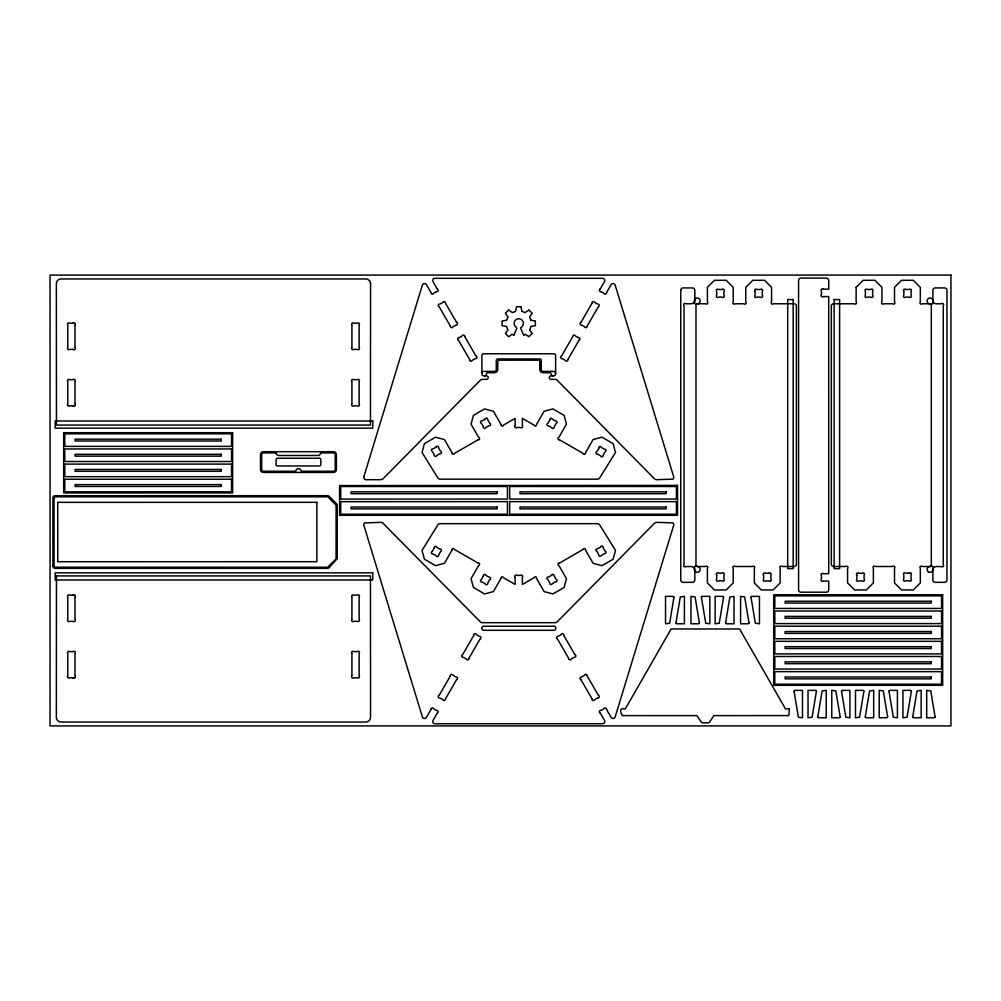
<?xml version="1.0" encoding="UTF-8"?>
<svg xmlns="http://www.w3.org/2000/svg" width="1001" height="1001" viewBox="0 0 1001 1001"><rect width="100%" height="100%" fill="white"/><g stroke="black" fill="none" stroke-linecap="round" stroke-linejoin="round"><path stroke-width="1.5" d="M67.768 403.816L67.768 381.719M67.768 347.347L67.768 325.25M74.987 403.816L75 381.719M74.987 347.347L74.987 325.25M351.914 675.75L351.914 653.653M351.914 619.281L351.914 597.184M359.134 675.75L359.134 653.653M359.134 619.281L359.134 597.184M515.127 577.414L515.127 584.446L503.465 577.727A1.264 1.264 0 0 0 500.975 578.052M522.347 577.414L522.347 584.459L534.059 577.727A1.264 1.264 0 0 1 536.549 578.052M535.372 325.463L535.372 321.258M515.653 311.148L516.441 306.932M694.519 300.037L694.419 300.45A3.341 3.341 0 0 1 691.078 303.778L685.835 303.791A1.264 1.264 0 0 0 684.033 303.791A1.264 1.264 0 0 0 684.033 305.58L684.033 564.727A1.264 1.264 0 0 0 684.033 566.516A1.264 1.264 0 0 0 685.835 566.516L691.078 566.528A3.341 3.341 0 0 1 694.431 569.857L694.519 570.27M363.876 476.664L422.372 285.11A2.215 2.215 0 0 1 426.413 284.647L430.93 292.467M529.742 329.729L530.98 326.626M513.988 335.06L516.929 327.953M506.644 320.082L507.895 317.154M561.636 355.893L572.685 336.749M580.968 322.36L592.016 303.228M600.337 288.851L604.504 281.644A2.215 2.215 0 0 0 602.589 278.316L434.935 278.316A2.215 2.215 0 0 0 433.02 281.644L437.187 288.851M452.002 550.112L444.406 563.3L435.585 565.665L424.411 559.209L422.047 550.4L437.725 525.075A2.953 2.953 0 0 1 440.24 523.673L597.297 523.673A2.953 2.953 0 0 1 599.812 525.075L615.477 550.412L613.112 559.221L601.926 565.665L593.118 563.3L585.51 550.125M567.892 359.497L578.941 340.365M587.224 325.976L598.273 306.844M606.593 292.467L611.111 284.647A2.215 2.215 0 0 1 615.152 285.11L673.648 476.664A2.352 2.352 0 0 1 673.435 478.516A2.227 2.227 0 0 1 672.922 479.141L656.931 479.692A3.704 3.704 0 0 1 654.291 478.591L557.232 380.255A2.953 2.953 0 0 0 555.13 379.379L551.088 379.379A1.777 1.777 0 0 1 549.311 377.59A1.777 1.777 0 0 1 551.088 375.813L553.766 375.813A1.852 1.852 0 0 0 555.618 373.974L555.618 355.618A1.852 1.852 0 0 0 553.766 353.778L483.758 353.778A1.852 1.852 0 0 0 481.906 355.618L481.906 373.974A1.852 1.852 0 0 0 483.758 375.813L486.436 375.813A1.777 1.777 0 0 1 488.213 377.59A1.777 1.777 0 0 1 486.436 379.379L482.394 379.379A2.953 2.953 0 0 0 480.292 380.255L383.233 478.591A3.704 3.704 0 0 1 380.593 479.692L366.541 479.692M536.498 424.462L544.106 411.286L552.927 408.921L564.101 415.365L566.466 424.174L558.858 437.362A1.264 1.264 0 0 0 559.196 439.852M501.013 578.39L493.418 591.566L484.597 593.931L473.423 587.474L471.058 578.666L478.653 565.49A1.264 1.264 0 0 0 478.328 563M430.93 709.584L426.426 717.404A2.215 2.215 0 0 1 422.384 716.941L363.876 525.4A2.352 2.352 0 0 1 364.089 523.536A2.227 2.227 0 0 1 364.602 522.922L380.593 522.359A3.704 3.704 0 0 1 383.233 523.46L480.292 621.796A2.953 2.953 0 0 0 482.394 622.685L555.13 622.685A2.953 2.953 0 0 0 557.232 621.796L654.291 523.46A3.704 3.704 0 0 1 656.931 522.359L672.922 522.922A2.227 2.227 0 0 1 673.298 523.31A2.352 2.352 0 0 1 673.648 525.4L615.165 716.941A2.215 2.215 0 0 1 611.123 717.404L606.606 709.584M439.239 695.22L450.275 676.075M462.7 654.579L473.748 635.435M585.51 452.727L593.118 439.539L601.926 437.174L613.112 443.631L615.477 452.439L599.812 477.765A2.953 2.953 0 0 1 597.297 479.166L440.24 479.179A2.953 2.953 0 0 1 437.725 477.777L422.047 452.452L424.411 443.631L435.585 437.187L444.406 439.552L452.002 452.727M437.199 713.2L433.033 720.42A2.215 2.215 0 0 0 434.947 723.748L602.589 723.748A2.215 2.215 0 0 0 604.516 720.42L600.35 713.2M445.495 698.836L456.544 679.692M468.956 658.183L480.005 639.051M529.642 316.842L532.019 313.376M505.505 333.346L507.757 330.055M505.53 313.1L508.495 310.122M529.029 336.599L531.994 333.621M525.212 312.525L528.741 310.097M508.783 336.624L512.011 334.397M436.449 291.604L433.683 293.205A1.414 1.414 0 0 1 430.93 292.78M459.321 337.612L462.087 336.011A1.414 1.414 0 0 1 464.827 336.449M478.003 439.802L454.454 453.39A1.264 1.264 0 0 1 451.964 453.053M559.521 563.05L583.07 549.461A1.264 1.264 0 0 1 585.56 549.799M597.547 697.972L594.782 699.574A1.414 1.414 0 0 1 592.029 699.136M523.773 335.147L525.2 334.384M512.625 312.537L515.452 311.386M698.248 303.666L697.822 303.778A1.852 1.852 0 0 0 695.983 305.618L695.983 564.689A1.852 1.852 0 0 0 697.822 566.528L698.248 566.641A2.89 2.89 0 0 1 699.586 571.133L698.986 571.746A2.89 2.89 0 0 1 694.544 570.257M502.327 321.046L506.406 320.282M531.218 326.414L535.197 325.675M823.473 289.164L828.728 289.164L828.728 280.43A2.352 2.352 0 0 0 826.376 278.078L800.913 278.078A2.352 2.352 0 0 0 798.573 280.43L798.573 589.914A2.352 2.352 0 0 0 800.913 592.192L826.376 592.192A2.352 2.352 0 0 0 828.728 589.914L828.728 581.106L823.473 581.106M823.448 296.559L828.715 296.559L828.728 573.711L823.46 573.711M516.666 306.744L520.858 306.744M72.973 323.235L69.782 323.235A1.414 1.414 0 0 0 67.618 324.987M72.973 349.362L69.782 349.362A1.414 1.414 0 0 1 67.618 347.61M72.985 405.83L69.782 405.83A1.414 1.414 0 0 1 67.618 404.091M72.985 595.17L69.782 595.17A1.414 1.414 0 0 0 67.618 596.909M72.973 651.638L69.782 651.638A1.414 1.414 0 0 0 67.618 653.39M72.973 677.765L69.782 677.765A1.414 1.414 0 0 1 67.618 676.013M531.118 320.282L535.197 321.046M502.327 325.675L506.306 326.414M522.072 311.386L524.899 312.537M512.324 334.384L513.751 335.147M601.075 291.604L603.841 293.205A1.414 1.414 0 0 0 606.593 292.78M578.203 337.612L575.437 336.011A1.414 1.414 0 0 0 572.685 336.449M559.521 439.802L583.07 453.378A1.264 1.264 0 0 0 585.56 453.053M478.003 563.037L454.454 549.461A1.264 1.264 0 0 0 451.964 549.787M508.783 310.097L512.299 312.525M525.512 334.397L528.741 336.624M928.302 571.746L927.689 571.146A2.89 2.89 0 0 1 929.066 566.666L929.466 566.541A1.852 1.852 0 0 0 931.318 564.689L931.318 305.63A1.852 1.852 0 0 0 929.466 303.778L929.053 303.678A2.89 2.89 0 0 1 927.702 299.174L928.302 298.573A2.89 2.89 0 0 1 932.769 300.05L932.869 300.463A3.341 3.341 0 0 0 936.223 303.791L941.466 303.791A1.264 1.264 0 0 1 943.255 303.791A1.264 1.264 0 0 1 943.255 305.593L943.255 564.727A1.264 1.264 0 0 1 943.255 566.528A1.264 1.264 0 0 1 941.466 566.528L936.223 566.528A3.341 3.341 0 0 0 932.857 569.857L932.769 570.282A2.89 2.89 0 0 1 928.315 571.746M529.029 310.122L531.994 313.1M505.53 333.621L508.495 336.599M529.767 330.055L532.019 333.346M505.505 313.376L507.882 316.842M445.508 303.228L456.556 322.36M464.839 336.749L475.888 355.893M439.251 306.844L450.3 325.976M458.583 340.365L469.632 359.497M501.013 424.462L493.418 411.286L484.597 408.921L473.423 415.365L471.058 424.186L478.653 437.362A1.264 1.264 0 0 1 478.328 439.852M536.498 578.39L544.106 591.566L552.927 593.931L564.101 587.487L566.466 578.666L558.858 565.49A1.264 1.264 0 0 1 559.196 563M563.776 635.435L574.824 654.579M587.237 676.075L598.285 695.22M557.519 639.051L568.568 658.183M580.98 679.692L592.029 698.836M529.629 317.154L530.88 320.082M520.595 327.953L523.536 335.06M506.544 326.626L507.782 329.729M521.083 306.932L521.859 311.148M522.347 425.438L522.347 418.38L534.059 425.125A1.264 1.264 0 0 0 536.549 424.787M515.127 425.438L515.127 418.393L503.465 425.125A1.264 1.264 0 0 1 500.975 424.787M52.94 566.153L52.915 497.91A2.215 2.215 0 0 1 55.143 495.695L327.552 495.683A2.215 2.215 0 0 1 329.129 496.333L336.549 503.766A2.215 2.215 0 0 1 337.199 505.33L337.199 558.708L329.129 567.705A2.215 2.215 0 0 1 327.565 568.355L55.18 568.368A2.252 2.252 0 0 1 52.953 566.153M502.152 321.258L502.152 325.463M359.134 325.25L359.134 347.347M359.134 381.719L359.134 403.816M351.914 325.25L351.914 347.347M351.914 381.719L351.914 403.816M74.987 597.184L75 619.281M74.987 653.653L74.987 675.75M67.768 597.184L67.768 619.281M67.768 653.653L67.768 675.75M351.764 324.987A1.414 1.414 0 0 1 353.941 323.21L357.119 323.235A1.414 1.414 0 0 1 359.284 324.987M359.284 347.61A1.414 1.414 0 0 1 357.107 349.374L353.929 349.362A1.414 1.414 0 0 1 351.764 347.61M351.764 381.456A1.414 1.414 0 0 1 353.941 379.692L357.119 379.704A1.414 1.414 0 0 1 359.284 381.456M359.284 404.091A1.414 1.414 0 0 1 357.107 405.855L353.929 405.83A1.414 1.414 0 0 1 351.764 404.091M75.15 381.456A1.414 1.414 0 0 0 72.96 379.692L69.782 379.704A1.414 1.414 0 0 0 67.618 381.456M75.15 404.091A1.414 1.414 0 0 1 72.96 405.855M72.96 323.21A1.414 1.414 0 0 1 75.15 324.987M75.15 347.61A1.414 1.414 0 0 1 72.96 349.374M351.764 676.013A1.414 1.414 0 0 0 353.941 677.79L357.119 677.765A1.414 1.414 0 0 0 359.284 676.013M359.284 653.39A1.414 1.414 0 0 0 357.107 651.626L353.929 651.638A1.414 1.414 0 0 0 351.764 653.39M351.764 619.544A1.414 1.414 0 0 0 353.941 621.308L357.119 621.296A1.414 1.414 0 0 0 359.284 619.544M359.284 596.909A1.414 1.414 0 0 0 357.107 595.145L353.929 595.17A1.414 1.414 0 0 0 351.764 596.909M75.15 619.544A1.414 1.414 0 0 1 72.96 621.308L69.782 621.296A1.414 1.414 0 0 1 67.618 619.544M72.96 595.145A1.414 1.414 0 0 1 75.15 596.909M75.15 676.013A1.414 1.414 0 0 1 72.96 677.79M72.96 651.626A1.414 1.414 0 0 1 75.15 653.39M598.548 306.694A1.426 1.426 0 0 0 597.534 304.066L594.769 302.49A1.426 1.426 0 0 0 592.016 302.915M580.705 322.51A1.426 1.426 0 0 0 581.719 325.137L584.471 326.714A1.426 1.426 0 0 0 587.237 326.276M575.087 654.729A1.414 1.414 0 0 1 574.086 657.357L571.321 658.921A1.414 1.414 0 0 1 568.568 658.495M563.776 635.135A1.414 1.414 0 0 0 560.998 634.697L558.258 636.298A1.414 1.414 0 0 0 557.257 638.901M438.976 306.681A1.414 1.414 0 0 1 439.99 304.066L442.755 302.49A1.414 1.414 0 0 1 445.495 302.915M456.819 322.522A1.414 1.414 0 0 1 455.805 325.137L453.053 326.714A1.414 1.414 0 0 1 450.3 326.276M458.32 340.202A1.414 1.414 0 0 1 459.321 337.587M476.151 356.043A1.414 1.414 0 0 1 475.137 358.671L472.384 360.235A1.414 1.414 0 0 1 469.632 359.809M438.976 695.37A1.414 1.414 0 0 0 439.977 697.997L442.742 699.574A1.414 1.414 0 0 0 445.495 699.136M450.287 675.775A1.414 1.414 0 0 1 453.065 675.337L455.805 676.939A1.414 1.414 0 0 1 456.806 679.541M578.203 337.587A1.414 1.414 0 0 1 579.204 340.202M561.373 356.043A1.414 1.414 0 0 0 562.374 358.671L565.14 360.235A1.414 1.414 0 0 0 567.892 359.809M598.548 695.37A1.414 1.414 0 0 1 597.547 697.997M587.237 675.775A1.414 1.414 0 0 0 584.459 675.337L581.719 676.939A1.414 1.414 0 0 0 580.718 679.541M462.437 654.729A1.414 1.414 0 0 0 463.438 657.357L466.203 658.921A1.414 1.414 0 0 0 468.956 658.495M473.748 635.135A1.414 1.414 0 0 1 476.526 634.697L479.266 636.298A1.414 1.414 0 0 1 480.267 638.901M516.266 327.302A4.642 4.642 0 0 1 515.252 320.345A4.642 4.642 0 0 1 522.272 320.345A4.642 4.642 0 0 1 521.258 327.302M484.497 375.813A1.789 1.789 0 0 0 485.498 375.5L486.036 374.95A1.989 1.989 0 0 0 486.336 373.886L487.249 372.722L494.431 372.71A3.328 3.328 0 0 0 497.76 369.382L497.772 361.086L498.873 360.172L538.851 360.197L539.739 361.086L539.764 369.382A3.328 3.328 0 0 0 543.093 372.71L550.275 372.722L551.188 373.886A1.989 1.989 0 0 0 551.488 374.95L552.026 375.5A1.789 1.789 0 0 0 553.027 375.813M698.235 303.653A2.89 2.89 0 0 0 699.586 299.174L698.986 298.561A2.89 2.89 0 0 0 694.544 300.05M430.943 709.284A1.414 1.414 0 0 1 433.708 708.846L436.461 710.447A1.414 1.414 0 0 1 437.462 713.05M600.087 713.05A1.414 1.414 0 0 1 601.088 710.422L603.853 708.846A1.414 1.414 0 0 1 606.606 709.284M514.977 577.139A1.414 1.414 0 0 1 517.154 575.375L520.332 575.4A1.414 1.414 0 0 1 522.497 577.139M514.977 425.7A1.414 1.414 0 0 0 517.154 427.465L520.332 427.452A1.414 1.414 0 0 0 522.497 425.7M481.906 373.235A1.852 1.852 0 0 1 483.758 371.384L494.431 371.384A1.852 1.852 0 0 0 496.283 369.532L496.283 360.46A1.476 1.476 0 0 1 497.76 358.971L539.764 358.971A1.476 1.476 0 0 1 541.241 360.46L541.241 369.532A1.852 1.852 0 0 0 543.093 371.384L553.766 371.384A1.852 1.852 0 0 1 555.618 373.235M601.075 291.629A1.414 1.414 0 0 1 600.074 289.014M437.45 289.014A1.414 1.414 0 0 1 436.449 291.629M366.228 479.679A2.402 2.402 0 0 1 363.813 476.639M823.197 581.256A1.414 1.414 0 0 1 821.433 579.078L821.446 575.725A1.414 1.414 0 0 1 823.197 573.56M823.172 296.709A1.414 1.414 0 0 1 821.408 294.532L821.433 291.153A1.414 1.414 0 0 1 823.197 289.014M56.456 575.925L56.356 717.392A4.692 4.692 0 0 0 61.048 722.034L365.853 722.034A4.692 4.692 0 0 0 370.545 717.392L370.458 575.925L56.456 575.925M316.879 502.339L316.879 561.711L57.77 561.724L57.72 502.352L316.879 502.339M370.545 283.608L370.458 425.075L56.456 425.075L56.356 283.608A4.692 4.692 0 0 1 61.048 278.966L365.853 278.966A4.692 4.692 0 0 1 370.545 283.608M680.755 290.277L680.755 579.992A2.352 2.352 0 0 0 683.107 582.344L692.492 582.344A2.352 2.352 0 0 0 694.832 579.992L694.832 568.293A1.264 1.264 0 0 1 694.832 566.503A1.264 1.264 0 0 1 696.621 566.503L705.605 566.503A1.264 1.264 0 0 1 707.394 566.503A1.264 1.264 0 0 1 707.394 568.293L707.394 582.932L714.439 589.964L726.175 589.964L733.207 582.932L733.207 568.293A1.264 1.264 0 0 1 733.207 566.503A1.264 1.264 0 0 1 734.997 566.503L752.539 566.503A1.264 1.264 0 0 1 754.329 566.503A1.264 1.264 0 0 1 754.329 568.293L754.329 582.932L761.361 589.964L773.097 589.964L780.142 582.932L780.142 568.293A1.264 1.264 0 0 1 780.142 566.503A1.264 1.264 0 0 1 781.931 566.503L794.156 566.503A2.215 2.215 0 0 0 796.383 564.289L796.383 305.981A2.215 2.215 0 0 0 794.156 303.766L773.373 303.766A1.264 1.264 0 0 1 771.583 303.766A1.264 1.264 0 0 1 771.583 301.964L771.583 287.337L764.539 280.293L752.815 280.293L745.77 287.337L745.77 301.964A1.264 1.264 0 0 1 745.77 303.766A1.264 1.264 0 0 1 743.981 303.766L734.997 303.766A1.264 1.264 0 0 1 733.207 303.766A1.264 1.264 0 0 1 733.207 301.964L733.207 287.337L726.175 280.293L714.439 280.293L707.394 287.337L707.394 301.964A1.264 1.264 0 0 1 707.394 303.766A1.264 1.264 0 0 1 705.605 303.766L696.621 303.766A1.264 1.264 0 0 1 694.832 303.766A1.264 1.264 0 0 1 694.832 301.964L694.832 290.277A2.352 2.352 0 0 0 692.492 287.925L683.107 287.925A2.352 2.352 0 0 0 680.755 290.277M716.678 574.949L716.678 578.978A1.264 1.264 0 0 0 716.678 580.768A1.264 1.264 0 0 0 718.468 580.78L722.109 580.78A1.264 1.264 0 0 0 723.911 580.78A1.264 1.264 0 0 0 723.911 578.978L723.911 574.949A1.264 1.264 0 0 0 723.911 573.16A1.264 1.264 0 0 0 722.109 573.16L718.468 573.16A1.264 1.264 0 0 0 716.678 573.16A1.264 1.264 0 0 0 716.678 574.949M755.079 291.278L755.079 295.32A1.264 1.264 0 0 0 755.079 297.109A1.264 1.264 0 0 0 756.869 297.109L760.51 297.109A1.264 1.264 0 0 0 762.299 297.109A1.264 1.264 0 0 0 762.299 295.32L762.299 291.278A1.264 1.264 0 0 0 762.299 289.489A1.264 1.264 0 0 0 760.51 289.489L756.869 289.489A1.264 1.264 0 0 0 755.079 289.489A1.264 1.264 0 0 0 755.079 291.278M789.364 709.271L788.75 715.59L713.876 715.615L709.859 721.696A2.215 2.215 0 0 1 707.945 722.81L702.89 722.81A2.215 2.215 0 0 1 700.975 721.696L696.959 715.615L622.209 715.602C618.656 708.971 621.283 708.12 625.25 709.033L671.133 628.978L739.601 628.978L785.585 709.033L788.625 708.533L789.364 709.271M834.133 299.562L834.133 568.643L839.614 568.643L839.614 299.562L834.133 299.562M856.13 287.337L856.13 301.964A1.264 1.264 0 0 1 856.13 303.766A1.264 1.264 0 0 1 854.341 303.766L833.558 303.766A2.215 2.215 0 0 0 831.33 305.981L831.33 564.289A2.215 2.215 0 0 0 833.558 566.503L845.782 566.503A1.264 1.264 0 0 1 847.572 566.503A1.264 1.264 0 0 1 847.572 568.293L847.572 582.932L854.616 589.964L866.353 589.964L873.385 582.932L873.385 568.293A1.264 1.264 0 0 1 873.385 566.503A1.264 1.264 0 0 1 875.174 566.503L892.717 566.503A1.264 1.264 0 0 1 894.506 566.503A1.264 1.264 0 0 1 894.506 568.293L894.506 582.932L901.551 589.964L913.275 589.964L920.319 582.932L920.319 568.293A1.264 1.264 0 0 1 920.319 566.503A1.264 1.264 0 0 1 922.109 566.503L931.093 566.503A1.264 1.264 0 0 1 932.882 566.503A1.264 1.264 0 0 1 932.882 568.293L932.882 579.992A2.352 2.352 0 0 0 935.234 582.344L944.619 582.344A2.352 2.352 0 0 0 946.959 579.992L946.959 290.277A2.352 2.352 0 0 0 944.619 287.925L935.234 287.925A2.352 2.352 0 0 0 932.882 290.277L932.882 301.964A1.264 1.264 0 0 1 932.882 303.766A1.264 1.264 0 0 1 931.093 303.766L922.109 303.766A1.264 1.264 0 0 1 920.319 303.766A1.264 1.264 0 0 1 920.319 301.964L920.319 287.337L913.275 280.293L901.551 280.293L894.506 287.337L894.506 301.964A1.264 1.264 0 0 1 894.506 303.766A1.264 1.264 0 0 1 892.717 303.766L883.733 303.766A1.264 1.264 0 0 1 881.944 303.766A1.264 1.264 0 0 1 881.944 301.964L881.944 287.337L874.899 280.293L863.175 280.293L856.13 287.337M856.869 575.087L856.869 579.129A1.264 1.264 0 0 0 856.869 580.918A1.264 1.264 0 0 0 858.658 580.918L862.299 580.918A1.264 1.264 0 0 0 864.101 580.918A1.264 1.264 0 0 0 864.101 579.129L864.101 575.087A1.264 1.264 0 0 0 864.101 573.298A1.264 1.264 0 0 0 862.299 573.298L858.658 573.298A1.264 1.264 0 0 0 856.869 573.298A1.264 1.264 0 0 0 856.869 575.087M903.815 291.278L903.815 295.32A1.264 1.264 0 0 0 903.815 297.109A1.264 1.264 0 0 0 905.605 297.109L909.246 297.109A1.264 1.264 0 0 0 911.035 297.109A1.264 1.264 0 0 0 911.035 295.32L911.035 291.278A1.264 1.264 0 0 0 911.035 289.489A1.264 1.264 0 0 0 909.246 289.489L905.605 289.489A1.264 1.264 0 0 0 903.815 289.489A1.264 1.264 0 0 0 903.815 291.278M699.411 622.985L698.685 623.786L690.978 623.786L690.978 596.371L695.069 596.909L699.411 622.985M701.401 597.134L705.743 623.248L709.834 623.786L709.834 596.371L702.126 596.371L701.401 597.134M749.023 622.985L748.298 623.786L740.577 623.786L740.577 596.371L744.669 596.909L749.023 622.985M751.013 597.134L755.355 623.248L759.446 623.786L759.446 596.371L751.726 596.371L751.013 597.084M794.043 691.115L798.385 717.229L802.477 717.767L802.477 690.352L794.756 690.352L794.043 691.115M840.189 716.966L839.464 717.767L831.756 717.767L831.756 690.352L835.835 690.89L840.189 716.966M841.503 691.115L845.845 717.229L849.937 717.767L849.937 690.352L842.266 690.352L841.503 691.115M887.649 716.966L886.886 717.767L879.216 717.767L879.216 690.352L883.307 690.89L887.649 716.966M888.976 691.115L893.317 717.229L897.409 717.767L897.409 690.352L889.689 690.352L888.976 691.115M935.122 716.966L934.396 717.767L926.688 717.767L926.688 690.352L930.767 690.89L935.122 716.966M673.973 597.172L669.619 623.248L665.527 623.786L665.527 596.371L673.248 596.371L673.973 597.172M675.963 622.935L676.676 623.786L684.396 623.786L684.396 596.371L680.292 596.971L675.963 622.897M723.573 597.172L719.231 623.248L715.139 623.786L715.139 596.371L722.86 596.371L723.573 597.172M725.575 622.935L726.288 623.786L734.008 623.786L734.008 596.371L729.892 596.971L725.575 622.897M816.453 691.165L812.111 717.229L808.02 717.767L808.02 690.352L815.74 690.352L816.453 691.165M817.779 716.916L818.493 717.767L826.213 717.767L826.213 690.352L822.096 690.965L817.779 716.916M863.926 691.165L859.571 717.229L855.48 717.767L855.48 690.352L863.2 690.352L863.926 691.165M865.239 716.916L865.953 717.767L873.673 717.767L873.673 690.352L869.569 690.965L865.239 716.916M911.385 691.165L907.044 717.229L902.952 717.767L902.952 690.352L910.672 690.352L911.385 691.165M912.712 716.916L913.425 717.767L921.145 717.767L921.145 690.352L917.029 690.965L912.712 716.916M54.029 497.81L54.067 566.153L54.98 567.242L327.565 567.254L336.073 558.921L336.086 505.23L327.777 496.821L55.143 496.809L54.029 497.81M434.284 547.972L432.294 551.451A1.264 1.264 0 0 0 431.406 553.015A1.264 1.264 0 0 0 432.958 553.903L436.123 555.705A1.264 1.264 0 0 0 437.675 556.594A1.264 1.264 0 0 0 438.563 555.042L440.553 551.564A1.264 1.264 0 0 0 441.441 549.999A1.264 1.264 0 0 0 439.889 549.111L436.724 547.309A1.264 1.264 0 0 0 435.172 546.421A1.264 1.264 0 0 0 434.284 547.972M483.408 576.05L481.418 579.529A1.264 1.264 0 0 0 480.53 581.093A1.264 1.264 0 0 0 482.082 581.981L485.247 583.783A1.264 1.264 0 0 0 486.799 584.672A1.264 1.264 0 0 0 487.687 583.12L489.677 579.642A1.264 1.264 0 0 0 490.565 578.077A1.264 1.264 0 0 0 489.014 577.189L485.848 575.387A1.264 1.264 0 0 0 484.296 574.499A1.264 1.264 0 0 0 483.408 576.05M549.837 419.844L547.835 423.323A1.264 1.264 0 0 0 546.946 424.874A1.264 1.264 0 0 0 548.498 425.763L551.651 427.59A1.264 1.264 0 0 0 553.203 428.478A1.264 1.264 0 0 0 554.104 426.926L556.106 423.461A1.264 1.264 0 0 0 556.994 421.909A1.264 1.264 0 0 0 555.442 421.008L552.289 419.194A1.264 1.264 0 0 0 550.738 418.293A1.264 1.264 0 0 0 549.837 419.844M598.861 448.11L596.859 451.589A1.264 1.264 0 0 0 595.958 453.14A1.264 1.264 0 0 0 597.509 454.029L600.663 455.855A1.264 1.264 0 0 0 602.227 456.744A1.264 1.264 0 0 0 603.115 455.192L605.117 451.726A1.264 1.264 0 0 0 606.005 450.175A1.264 1.264 0 0 0 604.454 449.274L601.301 447.46A1.264 1.264 0 0 0 599.749 446.559A1.264 1.264 0 0 0 598.861 448.11M551.651 575.262L548.498 577.077A1.264 1.264 0 0 0 546.946 577.977A1.264 1.264 0 0 0 547.835 579.529L549.837 582.995A1.264 1.264 0 0 0 550.738 584.546A1.264 1.264 0 0 0 552.289 583.658L555.442 581.831A1.264 1.264 0 0 0 556.994 580.943A1.264 1.264 0 0 0 556.106 579.391L554.104 575.913A1.264 1.264 0 0 0 553.203 574.361A1.264 1.264 0 0 0 551.651 575.262M600.663 546.996L597.509 548.811A1.264 1.264 0 0 0 595.958 549.712A1.264 1.264 0 0 0 596.859 551.263L598.861 554.729A1.264 1.264 0 0 0 599.749 556.281A1.264 1.264 0 0 0 601.301 555.392L604.454 553.566A1.264 1.264 0 0 0 606.005 552.677A1.264 1.264 0 0 0 605.117 551.126L603.115 547.647A1.264 1.264 0 0 0 602.227 546.096A1.264 1.264 0 0 0 600.663 546.996M436.123 447.147L432.958 448.949A1.264 1.264 0 0 0 431.406 449.837A1.264 1.264 0 0 0 432.294 451.388L434.284 454.867A1.264 1.264 0 0 0 435.172 456.431A1.264 1.264 0 0 0 436.724 455.543L439.889 453.728A1.264 1.264 0 0 0 441.441 452.84A1.264 1.264 0 0 0 440.553 451.288L438.563 447.81A1.264 1.264 0 0 0 437.675 446.246A1.264 1.264 0 0 0 436.123 447.147M485.247 419.069L482.082 420.87A1.264 1.264 0 0 0 480.53 421.759A1.264 1.264 0 0 0 481.418 423.31L483.408 426.789A1.264 1.264 0 0 0 484.296 428.353A1.264 1.264 0 0 0 485.848 427.465L489.014 425.65A1.264 1.264 0 0 0 490.565 424.762A1.264 1.264 0 0 0 489.677 423.21L487.687 419.732A1.264 1.264 0 0 0 486.799 418.18A1.264 1.264 0 0 0 485.247 419.069M950.95 275.087L50.05 275.087L50.05 725.913L950.95 725.913L950.95 275.087M722.109 289.489L718.468 289.489A1.264 1.264 0 0 0 716.678 289.489A1.264 1.264 0 0 0 716.678 291.278L716.678 295.32A1.264 1.264 0 0 0 716.678 297.109A1.264 1.264 0 0 0 718.468 297.109L722.109 297.109A1.264 1.264 0 0 0 723.911 297.109A1.264 1.264 0 0 0 723.911 295.32L723.911 291.278A1.264 1.264 0 0 0 723.911 289.489A1.264 1.264 0 0 0 722.109 289.489M870.845 289.489L867.204 289.489A1.264 1.264 0 0 0 865.415 289.489A1.264 1.264 0 0 0 865.415 291.278L865.415 295.32A1.264 1.264 0 0 0 865.415 297.109A1.264 1.264 0 0 0 867.204 297.109L870.845 297.109A1.264 1.264 0 0 0 872.634 297.109A1.264 1.264 0 0 0 872.634 295.32L872.634 291.278A1.264 1.264 0 0 0 872.634 289.489A1.264 1.264 0 0 0 870.845 289.489M793.167 299.562L787.687 299.562L787.687 568.643L793.167 568.643L793.167 299.562M372.76 421.008L55.168 421.008L55.168 428.14L372.76 428.14L372.76 421.008M232.645 432.695L63.676 432.695L63.676 492.93L232.645 492.93L232.645 432.695M231.531 433.796L64.777 433.796L64.777 446.371L231.531 446.371L231.531 433.796M221.208 439.164L75.1 439.164L75.1 441.003L221.208 441.003L221.208 439.164M231.531 448.949L64.777 448.949L64.777 461.511L231.531 461.511L231.531 448.949M333.458 451.701L263.438 451.701A2.953 2.953 0 0 0 260.485 454.654L260.485 469.494A2.953 2.953 0 0 0 263.438 472.447L333.458 472.447A2.953 2.953 0 0 0 336.411 469.494L336.411 454.654A2.953 2.953 0 0 0 333.458 451.701M276.113 452.902L263.438 452.902A1.752 1.752 0 0 0 261.686 454.654L261.686 469.494A1.752 1.752 0 0 0 263.438 471.246L295.77 471.246A2.678 2.678 0 0 1 298.448 468.656A2.678 2.678 0 0 1 301.126 471.246L333.458 471.246A1.752 1.752 0 0 0 335.21 469.494L335.21 454.654A1.752 1.752 0 0 0 333.458 452.902L320.633 452.902A2.678 2.678 0 0 1 317.955 455.48L278.791 455.48A2.678 2.678 0 0 1 276.113 452.902M221.208 454.304L75.1 454.304L75.1 456.156L221.208 456.156L221.208 454.304M319.457 458.245L277.452 458.245A1.389 1.389 0 0 0 276.063 459.634L276.063 464.564A1.389 1.389 0 0 0 277.452 465.953L319.457 465.953A1.389 1.389 0 0 0 320.833 464.564L320.833 459.634A1.389 1.389 0 0 0 319.457 458.245M231.531 464.101L64.777 464.101L64.777 476.664L231.531 476.664L231.531 464.101M221.208 469.456L75.1 469.456L75.1 471.308L221.208 471.308L221.208 469.456M231.531 479.254L64.777 479.254L64.777 491.816L231.531 491.816L231.531 479.254M221.208 484.609L75.1 484.609L75.1 486.461L221.208 486.461L221.208 484.609M677.539 485.385L339.602 485.573L339.602 515.315L677.539 515.315L677.539 485.385M507.457 486.499L340.715 486.511L340.715 499.074L507.457 499.061L507.457 486.499M676.426 486.499L509.684 486.499L509.684 499.061L676.426 499.061L676.426 486.499M497.147 491.854L351.038 491.866L351.038 493.706L497.147 493.706L497.147 491.854M666.103 491.854L519.994 491.854L519.994 493.706L666.103 493.706L666.103 491.854M507.457 501.639L340.715 501.651L340.715 514.226L507.457 514.214L507.457 501.639M676.426 501.639L509.684 501.639L509.684 514.214L676.426 514.214L676.426 501.639M497.147 507.006L351.038 507.019L351.038 508.858L497.147 508.846L497.147 507.006M666.103 507.006L519.994 507.006L519.994 508.846L666.103 508.846L666.103 507.006M372.76 572.86L55.168 572.86L55.168 579.992L372.76 579.992L372.76 572.86M769.056 573.298L765.415 573.298A1.264 1.264 0 0 0 763.625 573.298A1.264 1.264 0 0 0 763.625 575.087L763.625 579.129A1.264 1.264 0 0 0 763.625 580.918A1.264 1.264 0 0 0 765.415 580.918L769.056 580.918A1.264 1.264 0 0 0 770.845 580.918A1.264 1.264 0 0 0 770.845 579.129L770.845 575.087A1.264 1.264 0 0 0 770.845 573.298A1.264 1.264 0 0 0 769.056 573.298M909.246 573.16L905.605 573.16A1.264 1.264 0 0 0 903.815 573.16A1.264 1.264 0 0 0 903.815 574.949L903.815 578.978A1.264 1.264 0 0 0 903.815 580.78A1.264 1.264 0 0 0 905.605 580.78L909.246 580.78A1.264 1.264 0 0 0 911.035 580.768A1.264 1.264 0 0 0 911.035 578.978L911.035 574.949A1.264 1.264 0 0 0 911.035 573.16A1.264 1.264 0 0 0 909.246 573.16M942.667 594.769L773.698 594.769L773.698 685.31L942.667 685.31L942.667 594.769M941.553 595.883L774.812 595.883L774.812 608.445L941.553 608.445L941.553 595.883M931.23 601.238L785.122 601.238L785.122 603.09L931.23 603.09L931.23 601.238M941.553 611.035L774.812 611.035L774.812 623.598L941.553 623.598L941.553 611.035M931.23 616.391L785.122 616.391L785.122 618.243L931.23 618.243L931.23 616.391M553.766 626.238L483.758 626.238A2.027 2.027 0 0 0 481.719 628.278A2.027 2.027 0 0 0 483.758 630.305L553.766 630.305A2.027 2.027 0 0 0 555.805 628.278A2.027 2.027 0 0 0 553.766 626.238M941.553 626.188L774.812 626.188L774.812 638.751L941.553 638.751L941.553 626.188M931.23 631.543L785.122 631.543L785.122 633.395L931.23 633.395L931.23 631.543M941.553 641.328L774.812 641.328L774.812 653.903L941.553 653.903L941.553 641.328M931.23 646.696L785.122 646.696L785.122 648.535L931.23 648.535L931.23 646.696M941.553 656.481L774.812 656.481L774.812 669.043L941.553 669.043L941.553 656.481M931.23 661.849L785.122 661.849L785.122 663.688L931.23 663.688L931.23 661.849M941.553 671.633L774.812 671.633L774.812 684.196L941.553 684.196L941.553 671.633M931.23 676.989L785.122 676.989L785.122 678.841L931.23 678.841L931.23 676.989"/></g></svg>
